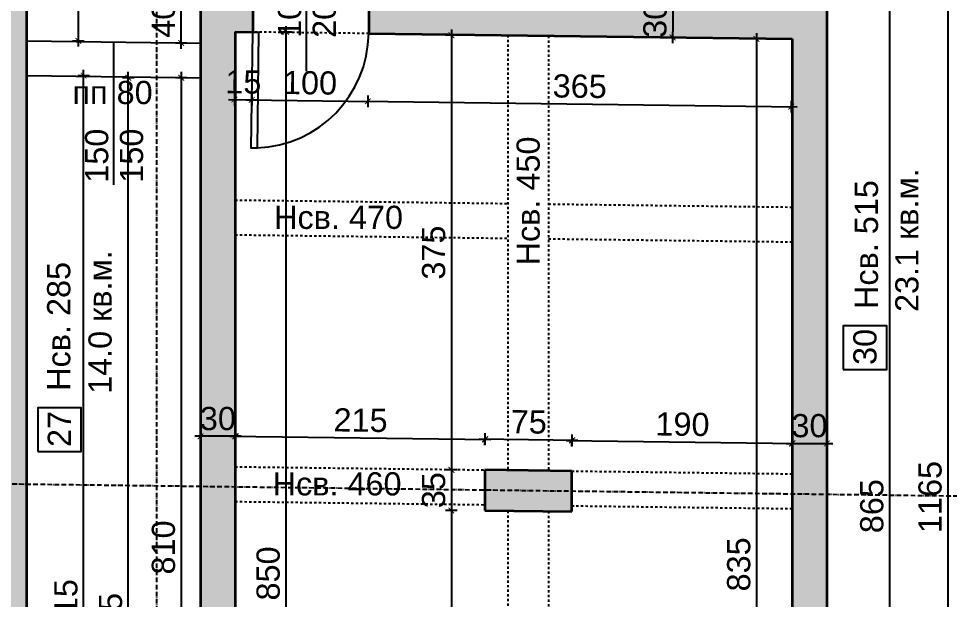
# Model space of a CAD drawing. Header units: inches. Extents: x -72385 to 39588, y -6525 to 66685.
# Drawn here: x -41119 to -40317, y 9268 to 9769 of the extents above; entities that cross this region are included whole.
import ezdxf

# ---------------------------------------------------------------- set-up
doc = ezdxf.new("R2010")
doc.units = ezdxf.units.IN
doc.header["$MEASUREMENT"] = 0
doc.linetypes.add('DashDot', pattern=[0.6, 0.4, -0.1, 0, -0.1])
doc.linetypes.add('Hidden', pattern=[0.4, 0.2, -0.2])
for name, color, linetype, lineweight in [('Врати', 251, 'Continuous', 25), ('Изгледни линии', 253, 'Continuous', 25), ('Линия на разрез', 252, 'DashDot', 25), ('Надписи Hсв', 252, 'Continuous', 25), ('Надписи врати', 252, 'Continuous', 25), ('Надписи коти вътрешни', 252, 'Continuous', 25), ('Надписи номера на пом.', 252, 'Continuous', 25), ('Надписи площ', 252, 'Continuous', 25), ('Надписи прозорци', 252, 'Continuous', 25), ('Оси', 252, 'DashDot', 25), ('Пунктир', 253, 'Hidden', 25), ('Разрезни линии', 7, 'Continuous', 35), ('Щрих стени', 254, 'Continuous', 25)]:
    doc.layers.add(name, color=color, linetype=linetype, lineweight=lineweight)
doc.styles.add('Arial Regular', font='arial.ttf')
doc.styles.get("Standard").update_dxf_attribs({"font": 'arial.ttf'})
doc.dimstyles.new('Annotative', dxfattribs={"dimscale": 0, "dimtxt": 20, "dimasz": 5, "dimexe": 5, "dimexo": 5, "dimgap": 5, "dimtad": 1, "dimdec": 0, "dimzin": 0, "dimdsep": 46, "dimtxsty": 'Standard', "dimblk": 'ARCHTICK', "dimcen": 5, "dimdle": 5, "dimadec": 0, "dimazin": 0, "dimtfac": 1, "dimtdec": 0, "dimtofl": 0, "dimtmove": 0, "dimatfit": 3, "dimldrblk": 'ARCHTICK', "dimfxl": 5, "dimfxlon": 1, "dimtolj": 1, "dimtzin": 0, "dimarcsym": 1})

# ---------------------------------------------------------------- blocks, each defined once
blk = doc.blocks.new('_ArchTick')
at = {"color": 0, "linetype": 'ByBlock', "const_width": 0.15}
blk.add_lwpolyline([(-0.5, -0.5), (0.5, 0.5)], dxfattribs=at)
blk = doc.blocks.new('*D1630')
at = {"layer": 'Defpoints', "color": 0, "ltscale": 50, "transparency": 16777216}
for p in [(-40422.34, 9781.04), (-40422.34, 8915.97), (-40368.32, 8915.97)]:
    blk.add_point(p, dxfattribs=at)
at = {"layer": 'Надписи коти вътрешни', "color": 0, "lineweight": -2, "ltscale": 50, "transparency": 16777216}
for p, q in [((-40373.32, 9781.04), (-40363.32, 9781.04)), ((-40368.32, 9786.04), (-40368.32, 8910.97)), ((-40373.32, 8915.97), (-40363.32, 8915.97))]:
    blk.add_line(p, q, dxfattribs=at)
at = {"layer": 'Надписи коти вътрешни', "color": 0, "lineweight": -2, "ltscale": 50, "transparency": 16777216, "xscale": 5, "yscale": 5, "zscale": 5}
for p, rotation in [((-40368.32, 9781.04), 90), ((-40368.32, 8915.97), 270)]:
    blk.add_blockref('_ArchTick', p, dxfattribs=dict(at, rotation=rotation))
at = {"layer": 'Надписи коти вътрешни', "color": 0, "ltscale": 50, "transparency": 16777216, "insert": (-40383.54, 9348.51), "char_height": 20, "attachment_point": 5, "rotation": 90}
blk.add_mtext('\\A1;865', dxfattribs=at)
blk = doc.blocks.new('*D1638')
at = {"layer": 'Defpoints', "color": 0, "ltscale": 50, "transparency": 16777216}
for p in [(-40257.34, 9938.96), (-40318.1, 8773.86), (-40257.34, 8773.86)]:
    blk.add_point(p, dxfattribs=at)
at = {"layer": 'Надписи коти вътрешни', "color": 0, "lineweight": -2, "ltscale": 50, "transparency": 16777216}
for p, q in [((-40318.1, 9943.96), (-40318.1, 8768.86)), ((-40313.1, 9938.96), (-40323.1, 9938.96)), ((-40313.1, 8773.86), (-40323.1, 8773.86))]:
    blk.add_line(p, q, dxfattribs=at)
at = {"layer": 'Надписи коти вътрешни', "color": 0, "lineweight": -2, "ltscale": 50, "transparency": 16777216, "xscale": 5, "yscale": 5, "zscale": 5}
for p, rotation in [((-40318.1, 9938.96), 90), ((-40318.1, 8773.86), 270)]:
    blk.add_blockref('_ArchTick', p, dxfattribs=dict(at, rotation=rotation))
at = {"layer": 'Надписи коти вътрешни', "color": 0, "ltscale": 50, "transparency": 16777216, "insert": (-40333.31, 9356.41), "char_height": 20, "attachment_point": 5, "rotation": 90}
blk.add_mtext('\\A1;1165', dxfattribs=at)
blk = doc.blocks.new('*D1639')
at = {"layer": 'Defpoints', "color": 0, "ltscale": 50, "transparency": 16777216}
for p in [(-40932.34, 9757.53), (-40917.34, 9757.34), (-40918.08, 9698.92)]:
    blk.add_point(p, dxfattribs=at)
at = {"layer": 'Надписи коти вътрешни', "color": 0, "lineweight": -2, "ltscale": 50, "transparency": 16777216}
for p, q in [((-40933.02, 9704.11), (-40933.14, 9694.11)), ((-40918.02, 9703.92), (-40918.14, 9693.92)), ((-40938.08, 9699.17), (-40913.08, 9698.85))]:
    blk.add_line(p, q, dxfattribs=at)
at = {"layer": 'Надписи коти вътрешни', "color": 0, "lineweight": -2, "ltscale": 50, "transparency": 16777216, "xscale": 5, "yscale": 5, "zscale": 5}
for p, rotation in [((-40933.08, 9699.11), 179.2706286525452), ((-40918.08, 9698.92), 359.2706286525452)]:
    blk.add_blockref('_ArchTick', p, dxfattribs=dict(at, rotation=rotation))
at = {"layer": 'Надписи коти вътрешни', "color": 0, "ltscale": 50, "transparency": 16777216, "insert": (-40925.39, 9714.22), "char_height": 20, "attachment_point": 5, "rotation": 359.27063}
blk.add_mtext('\\A1;15', dxfattribs=at)
blk = doc.blocks.new('*D1640')
at = {"layer": 'Defpoints', "color": 0, "ltscale": 50, "transparency": 16777216}
for p in [(-40917.34, 9757.34), (-40817.34, 9756.07), (-40818.08, 9697.64)]:
    blk.add_point(p, dxfattribs=at)
at = {"layer": 'Надписи коти вътрешни', "color": 0, "lineweight": -2, "ltscale": 50, "transparency": 16777216}
for p, q in [((-40918.02, 9703.92), (-40918.14, 9693.92)), ((-40818.02, 9702.64), (-40818.14, 9692.64)), ((-40923.08, 9698.98), (-40813.08, 9697.58))]:
    blk.add_line(p, q, dxfattribs=at)
at = {"layer": 'Надписи коти вътрешни', "color": 0, "lineweight": -2, "ltscale": 50, "transparency": 16777216, "xscale": 5, "yscale": 5, "zscale": 5}
for p, rotation in [((-40918.08, 9698.92), 179.2706286525442), ((-40818.08, 9697.64), 359.2706286525442)]:
    blk.add_blockref('_ArchTick', p, dxfattribs=dict(at, rotation=rotation))
at = {"layer": 'Надписи коти вътрешни', "color": 0, "ltscale": 50, "transparency": 16777216, "insert": (-40867.89, 9713.49), "char_height": 20, "attachment_point": 5, "rotation": 359.27063}
blk.add_mtext('\\A1;100', dxfattribs=at)
blk = doc.blocks.new('*D1631')
at = {"layer": 'Defpoints', "color": 0, "ltscale": 50, "transparency": 16777216}
for p in [(-40817.34, 9756.07), (-40452.34, 9751.42), (-40453.08, 9693)]:
    blk.add_point(p, dxfattribs=at)
at = {"layer": 'Надписи коти вътрешни', "color": 0, "lineweight": -2, "ltscale": 50, "transparency": 16777216}
for p, q in [((-40818.02, 9702.64), (-40818.14, 9692.64)), ((-40823.08, 9697.71), (-40448.08, 9692.93)), ((-40453.02, 9698), (-40453.14, 9688))]:
    blk.add_line(p, q, dxfattribs=at)
at = {"layer": 'Надписи коти вътрешни', "color": 0, "lineweight": -2, "ltscale": 50, "transparency": 16777216, "xscale": 5, "yscale": 5, "zscale": 5}
for p, rotation in [((-40818.08, 9697.64), 179.2706286525474), ((-40453.08, 9693), 359.2706286525474)]:
    blk.add_blockref('_ArchTick', p, dxfattribs=dict(at, rotation=rotation))
at = {"layer": 'Надписи коти вътрешни', "color": 0, "ltscale": 50, "transparency": 16777216, "insert": (-40635.39, 9710.54), "char_height": 20, "attachment_point": 5, "rotation": 359.27063}
blk.add_mtext('\\A1;365', dxfattribs=at)
blk = doc.blocks.new('*D8265')
at = {"layer": 'Defpoints', "color": 0, "ltscale": 50, "transparency": 16777216}
for p in [(-40932.34, 9757.53), (-40932.34, 8907.46), (-40888.7, 8907.46)]:
    blk.add_point(p, dxfattribs=at)
at = {"layer": 'Надписи коти вътрешни', "color": 0, "lineweight": -2, "ltscale": 50, "transparency": 16777216}
for p, q in [((-40893.7, 9757.53), (-40883.7, 9757.53)), ((-40888.7, 9762.53), (-40888.7, 8902.46)), ((-40893.7, 8907.46), (-40883.7, 8907.46))]:
    blk.add_line(p, q, dxfattribs=at)
at = {"layer": 'Надписи коти вътрешни', "color": 0, "lineweight": -2, "ltscale": 50, "transparency": 16777216, "xscale": 5, "yscale": 5, "zscale": 5}
for p, rotation in [((-40888.7, 9757.53), 90), ((-40888.7, 8907.46), 270)]:
    blk.add_blockref('_ArchTick', p, dxfattribs=dict(at, rotation=rotation))
at = {"layer": 'Надписи коти вътрешни', "color": 0, "ltscale": 50, "transparency": 16777216, "insert": (-40903.91, 9290.47), "char_height": 20, "attachment_point": 5, "rotation": 90}
blk.add_mtext('\\A1;850', dxfattribs=at)
blk = doc.blocks.new('*D8266')
at = {"layer": 'Defpoints', "color": 0, "ltscale": 50, "transparency": 16777216}
for p in [(-40452.34, 9751.42), (-40483.03, 8916.35), (-40452.34, 8916.35)]:
    blk.add_point(p, dxfattribs=at)
at = {"layer": 'Надписи коти вътрешни', "color": 0, "lineweight": -2, "ltscale": 50, "transparency": 16777216}
for p, q in [((-40478.03, 9751.42), (-40488.03, 9751.42)), ((-40483.03, 9756.42), (-40483.03, 8911.35)), ((-40478.03, 8916.35), (-40488.03, 8916.35))]:
    blk.add_line(p, q, dxfattribs=at)
at = {"layer": 'Надписи коти вътрешни', "color": 0, "lineweight": -2, "ltscale": 50, "transparency": 16777216, "xscale": 5, "yscale": 5, "zscale": 5}
for p, rotation in [((-40483.03, 9751.42), 90), ((-40483.03, 8916.35), 270)]:
    blk.add_blockref('_ArchTick', p, dxfattribs=dict(at, rotation=rotation))
at = {"layer": 'Надписи коти вътрешни', "color": 0, "ltscale": 50, "transparency": 16777216, "insert": (-40498.25, 9298.29), "char_height": 20, "attachment_point": 5, "rotation": 90}
blk.add_mtext('\\A1;835', dxfattribs=at)
blk = doc.blocks.new('*D1643')
at = {"layer": 'Defpoints', "color": 0, "ltscale": 50, "transparency": 16777216}
for p in [(-40642, 9405.42), (-40717.34, 9379.77), (-40642.34, 9378.81)]:
    blk.add_point(p, dxfattribs=at)
at = {"layer": 'Надписи коти вътрешни', "color": 0, "lineweight": -2, "ltscale": 50, "transparency": 16777216}
for p, q in [((-40722, 9406.43), (-40637, 9405.35)), ((-40717.06, 9401.37), (-40716.93, 9411.37)), ((-40642.06, 9400.42), (-40641.93, 9410.41))]:
    blk.add_line(p, q, dxfattribs=at)
at = {"layer": 'Надписи коти вътрешни', "color": 0, "lineweight": -2, "ltscale": 50, "transparency": 16777216, "xscale": 5, "yscale": 5, "zscale": 5}
for p, rotation in [((-40717, 9406.37), 179.2704739197288), ((-40642, 9405.42), 359.2704739197288)]:
    blk.add_blockref('_ArchTick', p, dxfattribs=dict(at, rotation=rotation))
at = {"layer": 'Надписи коти вътрешни', "color": 0, "ltscale": 50, "transparency": 16777216, "insert": (-40679.31, 9421.06), "char_height": 20, "attachment_point": 5, "rotation": 359.27047}
blk.add_mtext('\\A1;75', dxfattribs=at)
blk = doc.blocks.new('*D1644')
at = {"layer": 'Defpoints', "color": 0, "ltscale": 50, "transparency": 16777216}
for p in [(-40717.02, 9406.02), (-40932.34, 9382.5), (-40717.34, 9379.86)]:
    blk.add_point(p, dxfattribs=at)
at = {"layer": 'Надписи коти вътрешни', "color": 0, "lineweight": -2, "ltscale": 50, "transparency": 16777216}
for p, q in [((-40932.08, 9403.66), (-40931.95, 9413.66)), ((-40937.02, 9408.72), (-40712.02, 9405.96)), ((-40717.08, 9401.02), (-40716.95, 9411.02))]:
    blk.add_line(p, q, dxfattribs=at)
at = {"layer": 'Надписи коти вътрешни', "color": 0, "lineweight": -2, "ltscale": 50, "transparency": 16777216, "xscale": 5, "yscale": 5, "zscale": 5}
for p, rotation in [((-40932.02, 9408.66), 179.2960692325805), ((-40717.02, 9406.02), 359.2960692325805)]:
    blk.add_blockref('_ArchTick', p, dxfattribs=dict(at, rotation=rotation))
at = {"layer": 'Надписи коти вътрешни', "color": 0, "ltscale": 50, "transparency": 16777216, "insert": (-40824.33, 9422.55), "char_height": 20, "attachment_point": 5, "rotation": 359.29607}
blk.add_mtext('\\A1;215', dxfattribs=at)
blk = doc.blocks.new('*D1645')
at = {"layer": 'Defpoints', "color": 0, "ltscale": 50, "transparency": 16777216}
for p in [(-40452, 9402.64), (-40642.34, 9378.81), (-40452.34, 9376.39)]:
    blk.add_point(p, dxfattribs=at)
at = {"layer": 'Надписи коти вътрешни', "color": 0, "lineweight": -2, "ltscale": 50, "transparency": 16777216}
for p, q in [((-40647, 9405.13), (-40447, 9402.58)), ((-40642.07, 9400.06), (-40641.94, 9410.06)), ((-40452.07, 9397.64), (-40451.94, 9407.64))]:
    blk.add_line(p, q, dxfattribs=at)
at = {"layer": 'Надписи коти вътрешни', "color": 0, "lineweight": -2, "ltscale": 50, "transparency": 16777216, "xscale": 5, "yscale": 5, "zscale": 5}
for p, rotation in [((-40642, 9405.06), 179.2706286525463), ((-40452, 9402.64), 359.2706286525462)]:
    blk.add_blockref('_ArchTick', p, dxfattribs=dict(at, rotation=rotation))
at = {"layer": 'Надписи коти вътрешни', "color": 0, "ltscale": 50, "transparency": 16777216, "insert": (-40546.81, 9419.06), "char_height": 20, "attachment_point": 5, "rotation": 359.27063}
blk.add_mtext('\\A1;190', dxfattribs=at)
blk = doc.blocks.new('*D1646')
at = {"layer": 'Defpoints', "color": 0, "ltscale": 50, "transparency": 16777216}
for p in [(-40697.34, 9754.54), (-40746.06, 9379.77), (-40717.34, 9379.77)]:
    blk.add_point(p, dxfattribs=at)
at = {"layer": 'Надписи коти вътрешни', "color": 0, "lineweight": -2, "ltscale": 50, "transparency": 16777216}
for p, q in [((-40746.06, 9759.54), (-40746.06, 9374.77)), ((-40741.06, 9754.54), (-40751.06, 9754.54)), ((-40741.06, 9379.77), (-40751.06, 9379.77))]:
    blk.add_line(p, q, dxfattribs=at)
at = {"layer": 'Надписи коти вътрешни', "color": 0, "lineweight": -2, "ltscale": 50, "transparency": 16777216, "xscale": 5, "yscale": 5, "zscale": 5}
for p, rotation in [((-40746.06, 9754.54), 90), ((-40746.06, 9379.77), 270)]:
    blk.add_blockref('_ArchTick', p, dxfattribs=dict(at, rotation=rotation))
at = {"layer": 'Надписи коти вътрешни', "color": 0, "ltscale": 50, "transparency": 16777216, "insert": (-40761.28, 9567.15), "char_height": 20, "attachment_point": 5, "rotation": 90}
blk.add_mtext('\\A1;375', dxfattribs=at)
blk = doc.blocks.new('*D1647')
at = {"layer": 'Defpoints', "color": 0, "ltscale": 50, "transparency": 16777216}
for p in [(-40717.34, 9379.77), (-40746.06, 9344.76), (-40717.34, 9344.76)]:
    blk.add_point(p, dxfattribs=at)
at = {"layer": 'Надписи коти вътрешни', "color": 0, "lineweight": -2, "ltscale": 50, "transparency": 16777216}
for p, q in [((-40746.06, 9384.77), (-40746.06, 9339.76)), ((-40741.06, 9379.77), (-40751.06, 9379.77)), ((-40741.06, 9344.76), (-40751.06, 9344.76))]:
    blk.add_line(p, q, dxfattribs=at)
at = {"layer": 'Надписи коти вътрешни', "color": 0, "lineweight": -2, "ltscale": 50, "transparency": 16777216, "xscale": 5, "yscale": 5, "zscale": 5}
for p, rotation in [((-40746.06, 9379.77), 90), ((-40746.06, 9344.76), 270)]:
    blk.add_blockref('_ArchTick', p, dxfattribs=dict(at, rotation=rotation))
at = {"layer": 'Надписи коти вътрешни', "color": 0, "ltscale": 50, "transparency": 16777216, "insert": (-40761.28, 9362.26), "char_height": 20, "attachment_point": 5, "rotation": 90}
blk.add_mtext('\\A1;35', dxfattribs=at)
blk = doc.blocks.new('*D1648')
at = {"layer": 'Defpoints', "color": 0, "ltscale": 50, "transparency": 16777216}
for p in [(-40717.34, 9344.76), (-40746.06, 8779.46), (-40697.34, 8779.46)]:
    blk.add_point(p, dxfattribs=at)
at = {"layer": 'Надписи коти вътрешни', "color": 0, "lineweight": -2, "ltscale": 50, "transparency": 16777216}
for p, q in [((-40746.06, 9349.76), (-40746.06, 8774.46)), ((-40741.06, 9344.76), (-40751.06, 9344.76)), ((-40741.06, 8779.46), (-40751.06, 8779.46))]:
    blk.add_line(p, q, dxfattribs=at)
at = {"layer": 'Надписи коти вътрешни', "color": 0, "lineweight": -2, "ltscale": 50, "transparency": 16777216, "xscale": 5, "yscale": 5, "zscale": 5}
for p, rotation in [((-40746.06, 9344.76), 90), ((-40746.06, 8779.46), 270)]:
    blk.add_blockref('_ArchTick', p, dxfattribs=dict(at, rotation=rotation))
at = {"layer": 'Надписи коти вътрешни', "color": 0, "ltscale": 50, "transparency": 16777216, "insert": (-40761.27, 9062.11), "char_height": 20, "attachment_point": 5, "rotation": 90}
blk.add_mtext('\\A1;565', dxfattribs=at)
blk = doc.blocks.new('*D1680')
at = {"layer": 'Defpoints', "color": 0, "ltscale": 50, "transparency": 16777216}
for p in [(-41112.34, 9949.84), (-41067.61, 9949.84), (-41112.34, 9749.82)]:
    blk.add_point(p, dxfattribs=at)
at = {"layer": 'Надписи коти вътрешни', "color": 0, "lineweight": -2, "ltscale": 50, "transparency": 16777216}
for p, q in [((-41072.61, 9949.84), (-41062.61, 9949.84)), ((-41067.61, 9744.82), (-41067.61, 9954.84)), ((-41072.61, 9749.82), (-41062.61, 9749.82))]:
    blk.add_line(p, q, dxfattribs=at)
at = {"layer": 'Надписи коти вътрешни', "color": 0, "lineweight": -2, "ltscale": 50, "transparency": 16777216, "xscale": 5, "yscale": 5, "zscale": 5}
for p, rotation in [((-41067.61, 9949.84), 90), ((-41067.61, 9749.82), 270)]:
    blk.add_blockref('_ArchTick', p, dxfattribs=dict(at, rotation=rotation))
at = {"layer": 'Надписи коти вътрешни', "color": 0, "ltscale": 50, "transparency": 16777216, "insert": (-41082.82, 9849.83), "char_height": 20, "attachment_point": 5, "rotation": 90}
blk.add_mtext('\\A1;200', dxfattribs=at)
blk = doc.blocks.new('*D1682')
at = {"layer": 'Defpoints', "color": 0, "ltscale": 50, "transparency": 16777216}
for p in [(-40978.98, 9787.92), (-40962.34, 9787.92), (-40962.34, 9747.91)]:
    blk.add_point(p, dxfattribs=at)
at = {"layer": 'Надписи коти вътрешни', "color": 0, "lineweight": -2, "ltscale": 50, "transparency": 16777216}
for p, q in [((-40978.98, 9742.91), (-40978.98, 9792.92)), ((-40973.98, 9787.92), (-40983.98, 9787.92)), ((-40973.98, 9747.91), (-40983.98, 9747.91))]:
    blk.add_line(p, q, dxfattribs=at)
at = {"layer": 'Надписи коти вътрешни', "color": 0, "lineweight": -2, "ltscale": 50, "transparency": 16777216, "xscale": 5, "yscale": 5, "zscale": 5}
for p, rotation in [((-40978.98, 9787.92), 90), ((-40978.98, 9747.91), 270)]:
    blk.add_blockref('_ArchTick', p, dxfattribs=dict(at, rotation=rotation))
at = {"layer": 'Надписи коти вътрешни', "color": 0, "ltscale": 50, "transparency": 16777216, "insert": (-40994.19, 9767.92), "char_height": 20, "attachment_point": 5, "rotation": 90}
blk.add_mtext('\\A1;40', dxfattribs=at)
blk = doc.blocks.new('*D4532')
at = {"layer": 'Defpoints', "color": 0, "ltscale": 50, "transparency": 16777216}
for p in [(-40962.34, 9717.91), (-40978.98, 8907.85), (-40962.34, 8907.85)]:
    blk.add_point(p, dxfattribs=at)
at = {"layer": 'Надписи коти вътрешни', "color": 0, "lineweight": -2, "ltscale": 50, "transparency": 16777216}
for p, q in [((-40973.98, 9717.91), (-40983.98, 9717.91)), ((-40978.98, 9722.91), (-40978.98, 8902.85)), ((-40973.98, 8907.85), (-40983.98, 8907.85))]:
    blk.add_line(p, q, dxfattribs=at)
at = {"layer": 'Надписи коти вътрешни', "color": 0, "lineweight": -2, "ltscale": 50, "transparency": 16777216, "xscale": 5, "yscale": 5, "zscale": 5}
for p, rotation in [((-40978.98, 9717.91), 90), ((-40978.98, 8907.85), 270)]:
    blk.add_blockref('_ArchTick', p, dxfattribs=dict(at, rotation=rotation))
at = {"layer": 'Надписи коти вътрешни', "color": 0, "ltscale": 50, "transparency": 16777216, "insert": (-40994.19, 9312.88), "char_height": 20, "attachment_point": 5, "rotation": 90}
blk.add_mtext('\\A1;810', dxfattribs=at)
blk = doc.blocks.new('*D4533')
at = {"layer": 'Defpoints', "color": 0, "ltscale": 50, "transparency": 16777216}
for p in [(-41112.34, 9719.82), (-41063.1, 9719.82), (-41112.34, 8804.75)]:
    blk.add_point(p, dxfattribs=at)
at = {"layer": 'Надписи коти вътрешни', "color": 0, "lineweight": -2, "ltscale": 50, "transparency": 16777216}
for p, q in [((-41068.1, 9719.82), (-41058.1, 9719.82)), ((-41063.1, 8799.75), (-41063.1, 9724.82)), ((-41068.1, 8804.75), (-41058.1, 8804.75))]:
    blk.add_line(p, q, dxfattribs=at)
at = {"layer": 'Надписи коти вътрешни', "color": 0, "lineweight": -2, "ltscale": 50, "transparency": 16777216, "xscale": 5, "yscale": 5, "zscale": 5}
for p, rotation in [((-41063.1, 9719.82), 90), ((-41063.1, 8804.75), 270)]:
    blk.add_blockref('_ArchTick', p, dxfattribs=dict(at, rotation=rotation))
at = {"layer": 'Надписи коти вътрешни', "color": 0, "ltscale": 50, "transparency": 16777216, "insert": (-41078.31, 9262.28), "char_height": 20, "attachment_point": 5, "rotation": 90}
blk.add_mtext('\\A1;915', dxfattribs=at)
blk = doc.blocks.new('*D4534')
at = {"layer": 'Defpoints', "color": 0, "ltscale": 50, "transparency": 16777216}
for p in [(-41024.59, 9717.91), (-40962.34, 9717.91), (-40962.34, 8782.84)]:
    blk.add_point(p, dxfattribs=at)
at = {"layer": 'Надписи коти вътрешни', "color": 0, "lineweight": -2, "ltscale": 50, "transparency": 16777216}
for p, q in [((-41019.59, 9717.91), (-41029.59, 9717.91)), ((-41024.59, 8777.84), (-41024.59, 9722.91)), ((-41019.59, 8782.84), (-41029.59, 8782.84))]:
    blk.add_line(p, q, dxfattribs=at)
at = {"layer": 'Надписи коти вътрешни', "color": 0, "lineweight": -2, "ltscale": 50, "transparency": 16777216, "xscale": 5, "yscale": 5, "zscale": 5}
for p, rotation in [((-41024.59, 9717.91), 90), ((-41024.59, 8782.84), 270)]:
    blk.add_blockref('_ArchTick', p, dxfattribs=dict(at, rotation=rotation))
at = {"layer": 'Надписи коти вътрешни', "color": 0, "ltscale": 50, "transparency": 16777216, "insert": (-41039.81, 9250.37), "char_height": 20, "attachment_point": 5, "rotation": 90}
blk.add_mtext('\\A1;935', dxfattribs=at)
blk = doc.blocks.new('*D7880')
at = {"layer": 'Defpoints', "color": 0, "ltscale": 10, "transparency": 16777216}
for p in [(-40587.59, 9783.15), (-40587.97, 9753.15), (-40555.36, 9752.73)]:
    blk.add_point(p, dxfattribs=at)
at = {"layer": 'Надписи коти вътрешни', "color": 0, "lineweight": -2, "ltscale": 10, "transparency": 16777216}
for p, q in [((-40559.98, 9782.8), (-40549.98, 9782.67)), ((-40554.92, 9787.73), (-40555.43, 9747.73)), ((-40560.36, 9752.8), (-40550.37, 9752.67))]:
    blk.add_line(p, q, dxfattribs=at)
at = {"layer": 'Надписи коти вътрешни', "color": 0, "lineweight": -2, "ltscale": 10, "transparency": 16777216, "xscale": 5, "yscale": 5, "zscale": 5}
for p, rotation in [((-40554.98, 9782.73), 89.27062865254923), ((-40555.36, 9752.73), 269.2706286525492)]:
    blk.add_blockref('_ArchTick', p, dxfattribs=dict(at, rotation=rotation))
at = {"layer": 'Надписи коти вътрешни', "color": 0, "ltscale": 10, "transparency": 16777216, "insert": (-40570.39, 9767.93), "char_height": 20, "attachment_point": 5, "rotation": 89.27063}
blk.add_mtext('\\A1;30', dxfattribs=at)
blk = doc.blocks.new('*D7890')
at = {"layer": 'Defpoints', "color": 0, "ltscale": 10, "transparency": 16777216}
for p in [(-40962.34, 9450.89), (-40932.34, 9450.89), (-40962.34, 9408.72)]:
    blk.add_point(p, dxfattribs=at)
at = {"layer": 'Надписи коти вътрешни', "color": 0, "lineweight": -2, "ltscale": 10, "transparency": 16777216}
for p, q in [((-40962.34, 9413.72), (-40962.34, 9403.72)), ((-40932.34, 9413.72), (-40932.34, 9403.72)), ((-40927.34, 9408.72), (-40967.34, 9408.72))]:
    blk.add_line(p, q, dxfattribs=at)
at = {"layer": 'Надписи коти вътрешни', "color": 0, "lineweight": -2, "ltscale": 10, "transparency": 16777216, "xscale": 5, "yscale": 5, "zscale": 5, "rotation": 180}
blk.add_blockref('_ArchTick', (-40962.34, 9408.72), dxfattribs=at)
at = {"layer": 'Надписи коти вътрешни', "color": 0, "lineweight": -2, "ltscale": 10, "transparency": 16777216, "xscale": 5, "yscale": 5, "zscale": 5}
blk.add_blockref('_ArchTick', (-40932.34, 9408.72), dxfattribs=at)
at = {"layer": 'Надписи коти вътрешни', "color": 0, "ltscale": 10, "transparency": 16777216, "insert": (-40947.34, 9423.94), "char_height": 20, "attachment_point": 5}
blk.add_mtext('\\A1;30', dxfattribs=at)
blk = doc.blocks.new('*D7891')
at = {"layer": 'Defpoints', "color": 0, "ltscale": 10, "transparency": 16777216}
for p in [(-40452.34, 9423.94), (-40422.34, 9423.94), (-40422.34, 9402.58)]:
    blk.add_point(p, dxfattribs=at)
at = {"layer": 'Надписи коти вътрешни', "color": 0, "lineweight": -2, "ltscale": 10, "transparency": 16777216}
for p, q in [((-40452.34, 9407.58), (-40452.34, 9397.58)), ((-40422.34, 9407.58), (-40422.34, 9397.58)), ((-40457.34, 9402.58), (-40417.34, 9402.58))]:
    blk.add_line(p, q, dxfattribs=at)
at = {"layer": 'Надписи коти вътрешни', "color": 0, "lineweight": -2, "ltscale": 10, "transparency": 16777216, "xscale": 5, "yscale": 5, "zscale": 5, "rotation": 180}
blk.add_blockref('_ArchTick', (-40452.34, 9402.58), dxfattribs=at)
at = {"layer": 'Надписи коти вътрешни', "color": 0, "lineweight": -2, "ltscale": 10, "transparency": 16777216, "xscale": 5, "yscale": 5, "zscale": 5}
blk.add_blockref('_ArchTick', (-40422.34, 9402.58), dxfattribs=at)
at = {"layer": 'Надписи коти вътрешни', "color": 0, "ltscale": 10, "transparency": 16777216, "insert": (-40437.34, 9417.8), "char_height": 20, "attachment_point": 5}
blk.add_mtext('\\A1;30', dxfattribs=at)

msp = doc.modelspace()

# ---------------------------------------------------------------- hatches: boundary and pattern name
at = {"layer": 'Щрих стени', "ltscale": 10}
h = msp.add_hatch(color=256, dxfattribs=at)
h.dxf.hatch_style = 1
h.paths.add_polyline_path([(-41112.34, 9949.84), (-40882.34, 9946.91), (-40882.34, 9966.91), (-40907.34, 9967.23), (-40907.34, 9982.23), (-41142.34, 9985.22), (-41142.34, 9400.18), (-41147.34, 9400.24), (-41147.34, 9335.24), (-41142.34, 9335.17), (-41142.34, 9105.15), (-41197.34, 9105.85), (-41197.34, 9025.85), (-41142.34, 9025.15), (-41142.34, 8800.13), (-41147.34, 8800.19), (-41147.34, 8735.19), (-41142.34, 8735.12), (-41142.34, 8660.12), (-41112.34, 8659.74), (-41112.34, 8754.74), (-41087.34, 8754.42), (-41087.34, 8804.43), (-41112.34, 8804.75)])
h.paths.add_polyline_path([(-40917.34, 9787.34), (-40962.34, 9787.92), (-40962.34, 8907.85), (-40932.34, 8907.46), (-40932.34, 9757.53), (-40917.34, 9757.34)], flags=17)
h.paths.add_polyline_path([(-40422.34, 9781.04), (-40662.34, 9784.1), (-40662.34, 9809.1), (-40692.34, 9809.48), (-40692.34, 9784.48), (-40817.34, 9786.07), (-40817.34, 9756.07), (-40452.34, 9751.42), (-40452.34, 8916.35), (-40422.34, 8915.97)])
h.paths.add_polyline_path([(-40222.34, 9973.51), (-40717.34, 9979.81), (-40717.34, 9964.81), (-40742.34, 9965.13), (-40742.34, 9945.13), (-40692.34, 9944.49), (-40692.34, 9939.49), (-40662.34, 9939.11), (-40662.34, 9944.11), (-40257.34, 9938.96), (-40257.34, 9638.93), (-40222.34, 9638.49)])
h.paths.add_polyline_path([(-40642.34, 9378.81), (-40717.34, 9379.77), (-40717.34, 9344.76), (-40642.34, 9343.81)], flags=17)
h.paths.add_polyline_path([(-40422.34, 8775.96), (-40422.34, 8815.96), (-40452.34, 8816.35), (-40452.34, 8776.34), (-40932.34, 8782.45), (-40932.34, 8807.46), (-40962.34, 8807.84), (-40962.34, 8782.84), (-40987.34, 8783.15), (-40987.34, 8753.15), (-40207.34, 8743.22), (-40207.34, 8763.22), (-40222.34, 8763.41), (-40222.34, 9498.47), (-40257.34, 9498.92), (-40257.34, 8773.86)])
h.paths.add_polyline_path([(-40967.34, 8432.87), (-41112.34, 8434.72), (-41112.34, 8499.72), (-41142.34, 8500.1), (-41142.34, 8150.08), (-41107.34, 8149.63), (-41107.34, 8209.64), (-41112.34, 8209.7), (-41112.34, 8404.71), (-40967.34, 8402.87)])
h.paths.add_polyline_path([(-40782.34, 8430.52), (-40867.34, 8431.6), (-40867.34, 8401.6), (-40842.34, 8401.28), (-40842.34, 8181.26), (-40842.34, 8146.26), (-40807.34, 8145.81), (-40807.34, 8180.81), (-40812.34, 8180.88), (-40812.34, 8400.9), (-40782.34, 8400.51)])
h.paths.add_polyline_path([(-40207.34, 8423.2), (-40682.34, 8429.24), (-40682.34, 8399.24), (-40337.34, 8394.85), (-40337.34, 8379.85), (-40257.34, 8378.83), (-40257.34, 8173.81), (-40542.34, 8177.44), (-40542.34, 8142.44), (-40222.34, 8138.36), (-40222.34, 8403.39), (-40207.34, 8403.19)])

# ---------------------------------------------------------------- linework, layer by layer
at = {"layer": 'Врати', "ltscale": 50}
msp.add_lwpolyline([(-40917.34, 9757.34), (-40912.34, 9757.28), (-40913.61, 9657.29), (-40918.61, 9657.35)], close=True, dxfattribs=at)
msp.add_arc((-40917.34, 9757.34), 100, 272.13661, 359.27063, dxfattribs=at)
at = {"layer": 'Изгледни линии', "ltscale": 50}
for p, q in [((-41112.34, 9749.82), (-40962.34, 9747.91)), ((-41112.34, 9719.82), (-40962.34, 9717.91))]:
    msp.add_line(p, q, dxfattribs=at)
at = {"layer": 'Линия на разрез', "ltscale": 10}
msp.add_line((-40999.92, 8148.26), (-40999.92, 10115.76), dxfattribs=at)
at = {"layer": 'Надписи врати', "ltscale": 50}
msp.add_line((-40871.08, 9723.67), (-40871.08, 9823.67), dxfattribs=at)
at = {"layer": 'Надписи номера на пом.', "ltscale": 50}
for points in [[(-40408.23, 9466.43), (-40370.73, 9466.43), (-40370.73, 9503.93), (-40408.23, 9503.93)], [(-41102.69, 9395.65), (-41065.19, 9395.65), (-41065.19, 9433.15), (-41102.69, 9433.15)]]:
    msp.add_lwpolyline(points, close=True, dxfattribs=at)
at = {"layer": 'Надписи прозорци', "ltscale": 50}
msp.add_line((-41037.34, 9748.87), (-41037.34, 9625.72), dxfattribs=at)
at = {"layer": 'Оси', "ltscale": 10}
msp.add_line((-39839.84, 9351.09), (-52699.84, 9514.81), dxfattribs=at)
at = {"layer": 'Пунктир', "ltscale": 10}
for p, q in [((-40817.34, 9756.07), (-40917.34, 9757.34)), ((-40697.34, 9754.54), (-40697.34, 9379.51)), ((-40662.34, 9754.1), (-40662.34, 9379.07)), ((-40932.34, 9612.52), (-40697.34, 9609.53)), ((-40662.34, 9609.08), (-40452.34, 9606.41)), ((-40932.34, 9582.52), (-40697.34, 9579.53)), ((-40662.34, 9579.08), (-40452.34, 9576.41)), ((-40932.34, 9382.5), (-40717.34, 9379.77)), ((-40642.34, 9378.81), (-40452.34, 9376.39)), ((-40932.34, 9352.5), (-40717.34, 9349.76)), ((-40642.34, 9348.81), (-40452.34, 9346.39)), ((-40697.34, 9344.51), (-40697.34, 8779.46)), ((-40662.34, 9344.06), (-40662.34, 8779.02))]:
    msp.add_line(p, q, dxfattribs=at)
at = {"layer": 'Разрезни линии', "ltscale": 50}
for p, q in [((-41112.34, 9949.84), (-41112.34, 8804.75)), ((-40962.34, 9787.92), (-40962.34, 8907.85)), ((-40917.34, 9787.34), (-40917.34, 9757.34)), ((-40817.34, 9786.07), (-40817.34, 9756.07)), ((-40422.34, 9781.04), (-40422.34, 8915.97)), ((-40932.34, 9757.53), (-40917.34, 9757.34)), ((-40932.34, 9757.53), (-40932.34, 8907.46)), ((-40817.34, 9756.07), (-40452.34, 9751.42)), ((-40452.34, 9751.42), (-40452.34, 8916.35)), ((-40642.34, 9378.81), (-40717.34, 9379.77)), ((-40717.34, 9379.77), (-40717.34, 9344.76)), ((-40642.34, 9343.81), (-40642.34, 9378.81)), ((-40717.34, 9344.76), (-40642.34, 9343.81))]:
    msp.add_line(p, q, dxfattribs=at)

# ---------------------------------------------------------------- texts
at = {"layer": 'Надписи Hсв', "ltscale": 100, "char_height": 20, "width": 180.4891, "attachment_point": 1, "rotation": 90, "style": 'Arial Regular'}
for s, insert in [('\\pxt8;Hсв. 450', (-40689.9, 9556.14)), ('\\pxt8;Hсв. 515', (-40398.27, 9518.53)), ('\\pxt8;Hсв. 285', (-41094.57, 9447.96))]:
    msp.add_mtext(s, dxfattribs=dict(at, insert=insert))
at = {"layer": 'Надписи Hсв', "ltscale": 100, "char_height": 20, "width": 180.4891, "attachment_point": 1, "style": 'Arial Regular'}
for s, insert in [('\\pxt8;Hсв. 470', (-40898.86, 9607.57)), ('\\pxt8;Hсв. 460', (-40900.13, 9377.74))]:
    msp.add_mtext(s, dxfattribs=dict(at, insert=insert))
at = {"layer": 'Надписи врати', "ltscale": 100, "char_height": 20, "width": 180.4891, "attachment_point": 1, "rotation": 90, "style": 'Arial Regular'}
for s, insert in [('100', (-40895.6, 9752.33)), ('200', (-40865.6, 9752.33))]:
    msp.add_mtext(s, dxfattribs=dict(at, insert=insert))
at = {"layer": 'Надписи номера на пом.', "ltscale": 100, "char_height": 20, "width": 180.4891, "attachment_point": 1, "rotation": 90, "style": 'Arial Regular'}
for s, insert in [('\\pxqc;30', (-40399.55, 9395.58)), ('\\pxqc;27', (-41094, 9324.8))]:
    msp.add_mtext(s, dxfattribs=dict(at, insert=insert))
at = {"layer": 'Надписи площ', "ltscale": 100, "char_height": 20, "width": 180.4891, "attachment_point": 1, "rotation": 90, "style": 'Arial Regular'}
for s, insert in [('23.1 кв.м.', (-40363.38, 9515.96)), ('14.0 кв.м.', (-41058.92, 9445.29))]:
    msp.add_mtext(s, dxfattribs=dict(at, insert=insert))
at = {"layer": 'Надписи прозорци', "ltscale": 100, "insert": (-41072.65, 9715.23), "char_height": 20, "width": 180.4891, "attachment_point": 1, "style": 'Arial Regular'}
msp.add_mtext('пп 80', dxfattribs=at)
at = {"layer": 'Надписи прозорци', "ltscale": 100, "char_height": 20, "width": 180.4891, "attachment_point": 3, "rotation": 90, "style": 'Arial Regular'}
for insert in [(-41061.85, 9674.01), (-41031.85, 9674.09)]:
    msp.add_mtext('150', dxfattribs=dict(at, insert=insert))

# ---------------------------------------------------------------- dimensions: what is measured, and where the dimension line sits
at = {"layer": 'Надписи коти вътрешни', "ltscale": 50}
for base, p1, p2, picture, middle in [((-41067.61, 9949.84), (-41112.34, 9749.82), (-41112.34, 9949.84), '*D1680', (-41082.82, 9849.83)), ((-40318.1, 8773.86), (-40257.34, 9938.96), (-40257.34, 8773.86), '*D1638', (-40333.31, 9356.41)), ((-40978.98, 9787.92), (-40962.34, 9747.91), (-40962.34, 9787.92), '*D1682', (-40994.19, 9767.92)), ((-40368.32, 8915.97), (-40422.34, 9781.04), (-40422.34, 8915.97), '*D1630', (-40383.54, 9348.51)), ((-40746.06, 9379.77), (-40697.34, 9754.54), (-40717.34, 9379.77), '*D1646', (-40761.28, 9567.15)), ((-41063.1, 9719.82), (-41112.34, 8804.75), (-41112.34, 9719.82), '*D4533', (-41078.31, 9262.28)), ((-41024.59, 9717.91), (-40962.34, 8782.84), (-40962.34, 9717.91), '*D4534', (-41039.81, 9250.37)), ((-40978.98, 8907.85), (-40962.34, 9717.91), (-40962.34, 8907.85), '*D4532', (-40994.19, 9312.88)), ((-40746.06, 8779.46), (-40717.34, 9344.76), (-40697.34, 8779.46), '*D1648', (-40761.27, 9062.11))]:
    dim = msp.add_linear_dim(base=base, p1=p1, p2=p2, angle=90, dimstyle='Annotative', override={"dimscale": 0, "dimtix": 0, "dimtofl": 0, "dimtmove": 0, "dimatfit": 3}, dxfattribs=at)
    dim.commit()
    dim.dimension.update_dxf_attribs({"geometry": picture, "text_midpoint": middle})
at = {"layer": 'Надписи коти вътрешни', "ltscale": 10}
for base, p1, p2, angle, picture, middle in [((-40555.36, 9752.73), (-40587.59, 9783.15), (-40587.97, 9753.15), 269.27063, '*D7880', (-40555.17, 9767.73)), ((-40962.34, 9408.72), (-40932.34, 9450.89), (-40962.34, 9450.89), 180, '*D7890', (-40947.34, 9408.72)), ((-40422.34, 9402.58), (-40452.34, 9423.94), (-40422.34, 9423.94), 0, '*D7891', (-40437.34, 9402.58))]:
    dim = msp.add_linear_dim(base=base, p1=p1, p2=p2, angle=angle, dimstyle='Annotative', override={"dimscale": 0, "dimtix": 0, "dimtofl": 0, "dimtmove": 0, "dimatfit": 3}, dxfattribs=at)
    dim.commit()
    dim.dimension.update_dxf_attribs({"geometry": picture, "text_midpoint": middle, "dimtype": 129})
at = {"layer": 'Надписи коти вътрешни', "ltscale": 50}
for base, p1, p2, angle, picture, middle, dimtype in [((-40918.08, 9698.92), (-40932.34, 9757.53), (-40917.34, 9757.34), 359.27063, '*D1639', (-40925.58, 9699.01), 129), ((-40888.7, 8907.46), (-40932.34, 9757.53), (-40932.34, 8907.46), 90, '*D8265', (-40888.7, 9290.47), 128), ((-40483.03, 8916.35), (-40452.34, 9751.42), (-40452.34, 8916.35), 90, '*D8266', (-40483.03, 9298.29), 128), ((-40746.06, 9344.76), (-40717.34, 9379.77), (-40717.34, 9344.76), 90, '*D1647', (-40746.06, 9362.26), 128)]:
    dim = msp.add_linear_dim(base=base, p1=p1, p2=p2, angle=angle, dimstyle='Annotative', override={"dimscale": 0, "dimtix": 0, "dimtofl": 0, "dimtmove": 0, "dimatfit": 3}, dxfattribs=at)
    dim.commit()
    dim.dimension.update_dxf_attribs({"geometry": picture, "text_midpoint": middle, "dimtype": dimtype})
for p1, p2, distance, picture, middle in [((-40917.34, 9757.34), (-40817.34, 9756.07), -58.43, '*D1640', (-40867.89, 9713.49)), ((-40817.34, 9756.07), (-40452.34, 9751.42), -58.43, '*D1631', (-40635.39, 9710.54)), ((-40932.34, 9382.5), (-40717.34, 9379.86), 26.16, '*D1644', (-40824.33, 9422.55)), ((-40717.34, 9379.77), (-40642.34, 9378.81), 26.61, '*D1643', (-40679.31, 9421.06)), ((-40642.34, 9378.81), (-40452.34, 9376.39), 26.25, '*D1645', (-40546.81, 9419.06))]:
    dim = msp.add_aligned_dim(p1=p1, p2=p2, distance=distance, dimstyle='Annotative', override={"dimscale": 0, "dimtix": 0, "dimtofl": 0, "dimtmove": 0, "dimatfit": 3}, dxfattribs=at)
    dim.commit()
    dim.dimension.update_dxf_attribs({"geometry": picture, "text_midpoint": middle})

doc.saveas('drawing.dxf')
